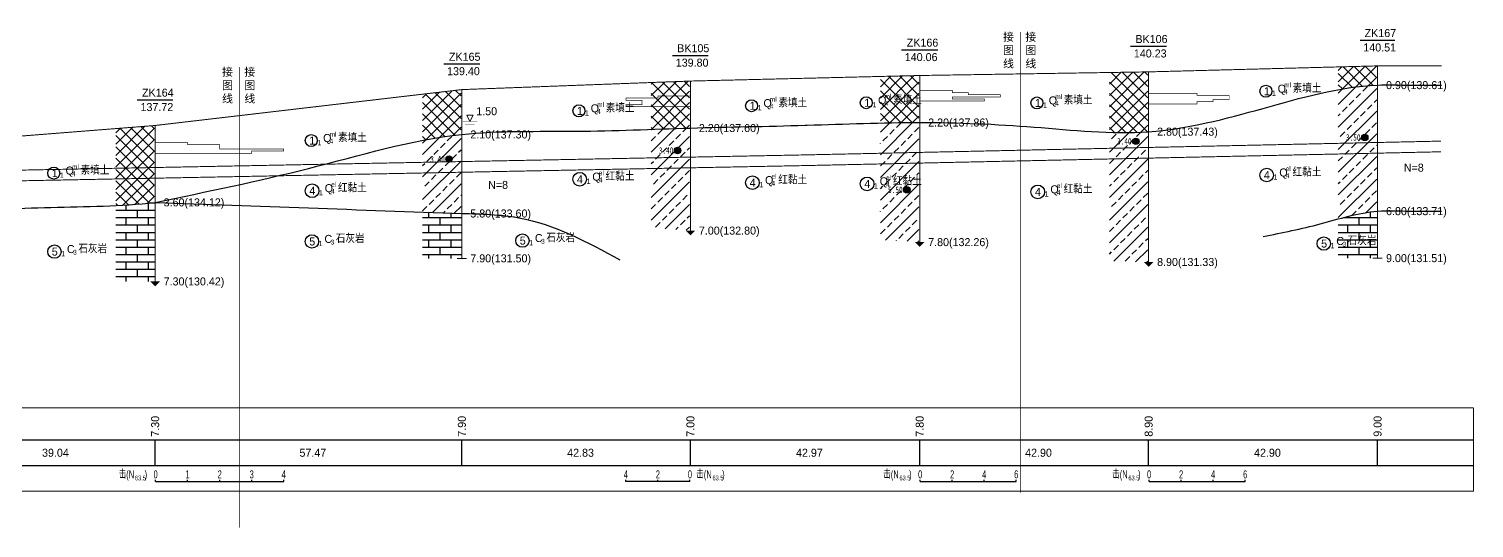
# Model space of a CAD drawing. Header units: inches. Extents: x -205 to 12199, y -11610 to -150.
# Drawn here: x 586.8 to 1038.1, y -5126.4 to -4970.6 of the extents above; entities that cross this region are included whole.
import ezdxf
from ezdxf.enums import TextEntityAlignment as Align

# ---------------------------------------------------------------- set-up
doc = ezdxf.new("R2010")
doc.units = ezdxf.units.IN
doc.header["$MEASUREMENT"] = 0
doc.linetypes.add('ACAD_ISO03W100', pattern=[30, 12, -18])
doc.linetypes.add('ACAD_ISO05W100', pattern=[34, 24, -3, 0.5, -3, 0.5, -3])
for name, color, linetype in [('GiCAD_PouMian', 7, 'Continuous'), ('GICAD_QUYANG', 7, 'Continuous'), ('地质-原位曲线', 7, 'Continuous'), ('地质-图框', 7, 'Continuous'), ('地质-地层符号', 3, 'Continuous'), ('地质-地层线', 7, 'Continuous'), ('地质-地面线', 7, 'Continuous'), ('地质-填充花纹', 4, 'Continuous'), ('地质-文字', 7, 'Continuous'), ('地质-标注栏', 7, 'Continuous'), ('地质-标贯', 7, 'Continuous'), ('地质-水位线', 5, 'Continuous'), ('地质-钻孔', 7, 'Continuous'), ('管底', 7, 'Continuous'), ('红线', 1, 'ACAD_ISO05W100')]:
    doc.layers.add(name, color=color, linetype=linetype)
doc.styles.add('LZ_PMT_LINE', font='', dxfattribs={"height": 2})
doc.styles.get("Standard").update_dxf_attribs({"font": ''})
doc.styles.add('地层编号', font='Comfont.shx', dxfattribs={"width": 0.7, "height": 2.5, "bigfont": 'Hztxt12a.shx'})
doc.styles.add('层底标注', font='Comfont.shx', dxfattribs={"width": 0.7, "height": 2.5, "bigfont": 'Hztxt12a.shx'})
doc.styles.add('岩土名称', font='Comfont.shx', dxfattribs={"width": 0.7, "height": 2.5, "bigfont": 'Hztxt12a.shx'})
doc.styles.add('时代', font='Comfont.shx', dxfattribs={"width": 0.7, "height": 2.5, "bigfont": 'Hztxt12a.shx'})
doc.styles.add('标注栏数据', font='Comfont.shx', dxfattribs={"width": 0.7, "height": 2.5, "bigfont": 'Hztxt12a.shx'})
doc.styles.add('标贯动探', font='Comfont.shx', dxfattribs={"width": 0.7, "height": 2.5, "bigfont": 'Hztxt12a.shx'})
doc.styles.add('钻孔标注', font='Comfont.shx', dxfattribs={"width": 0.7, "height": 2.5, "bigfont": 'Hztxt12a.shx'})
doc.styles.get('LZ_PMT_LINE').set_extended_font_data('SimSun')
doc.styles.get('Standard').set_extended_font_data('SimSun')
doc.linetypes.add('bzhjcx', pattern='A,0.001,[2,XX1.shx,S=1,R=0,X=1,Y=0],-2', length=2.001)
doc.linetypes.add('swx', pattern='A,7,-1.5,["●",LZ_PMT_LINE,S=0.05,R=0,X=0,Y=0],-1.5', length=10)
pattern_1 = [(0, (-16781.3006, -5176.7177), (0, 2.3), []), (90, (-16781.3006, -5176.7177), (-3.5, 2.3), [2.3, -2.3])]
pattern_2 = [(45, (-16781.3006, -5176.7177), (-1.76776695, 1.76776695), []), (135, (-16781.3006, -5176.7177), (-1.76776695, -1.76776695), [])]
pattern_3 = [(45, (-16781.3006, -5176.7177), (-3.5355339, 3.5355339), []), (45, (-16777.765, -5176.7177), (-3.5355339, 3.5355339), [2, -1])]
pattern_4 = [(45, (-16942.249, -5176.7177), (-3.5355339, 3.5355339), []), (45, (-16938.7135, -5176.7177), (-3.5355339, 3.5355339), [2, -1])]
pattern_5 = [(45, (-16942.249, -5176.7177), (-1.76776695, 1.76776695), []), (135, (-16942.249, -5176.7177), (-1.76776695, -1.76776695), [])]

# ---------------------------------------------------------------- blocks, each defined once
blk = doc.blocks.new('shuiweifhcj')
at = {"color": 7, "linetype": 'Continuous'}
blk.add_wipeout([(-2.46, -2.23), (2.54, -2.23), (2.54, 2.23), (-2.46, 2.23)], dxfattribs=at).dxf.layer = '地质-水位线'
at = {"color": 7}
for points, const_width in [([(-2.25, 0.02), (2.32, 0.02)], 0.075), ([(-1.5, -1), (1.5, -1)], 0.075), ([(-0.75, -2), (0.75, -2)], 0.05)]:
    blk.add_lwpolyline(points, dxfattribs=dict(at, const_width=const_width))
at = {"color": 7, "lineweight": 0}
blk.add_lwpolyline([(0.02, 0.02), (1.02, 2.02), (-0.98, 2.02), (0.02, 0.02)], dxfattribs=at)
blk = doc.blocks.new('gkqy_yuan.dwg不标')
at = {"layer": 'GiCAD_PouMian'}
h = blk.add_hatch(color=7, dxfattribs=at)
edge = h.paths.add_edge_path()
edge.add_arc((0, 0), 1, 0, 360)
at = {"layer": 'GICAD_QUYANG', "color": 7}
blk.add_circle((0, 0), 1, dxfattribs=at)

msp = doc.modelspace()

# ---------------------------------------------------------------- hatches: boundary and pattern name
at = {"layer": '地质-填充花纹', "linetype": 'Continuous'}
h = msp.add_hatch(dxfattribs=at)
h.set_pattern_fill('GKSTT', scale=0.5, style=0, pattern_type=2)
h.set_pattern_definition(pattern_5)
h.paths.add_polyline_path([(1007.74856, -4988.18894), (1001.45362, -4988.70544), (996.5083, -4989.43926), (995.74856, -4989.58734), (995.74856, -4982.48825), (1007.74856, -4982.17496)])
h = msp.add_hatch(dxfattribs=at)
h.set_pattern_fill('GKSTT', scale=0.5, style=0, pattern_type=2)
h.set_pattern_definition(pattern_2)
h.paths.add_polyline_path([(793.14268, -5001.5763), (787.69046, -5001.74913), (782.69334, -5001.91894), (781.14268, -5001.97166), (781.14268, -4987.35936), (793.14268, -4986.91105)])
h = msp.add_hatch(dxfattribs=at)
h.set_pattern_fill('GKSTT', scale=0.5, style=0, pattern_type=2)
h.set_pattern_definition(pattern_5)
h.paths.add_polyline_path([(864.75541, -4999.8366), (859.88388, -4999.86629), (854.88454, -4999.94621), (852.75541, -4999.99619), (852.75541, -4985.46491), (864.75541, -4985.17446)])
h = msp.add_hatch(dxfattribs=at)
h.set_pattern_fill('GKSTT', scale=0.5, style=0, pattern_type=2)
h.set_pattern_definition(pattern_5)
h.paths.add_polyline_path([(936.25086, -5002.71236), (930.6933, -5002.94805), (925.69361, -5002.93277), (924.25086, -5002.88123), (924.25086, -4984.22927), (936.25086, -4984.03905)])
h = msp.add_hatch(dxfattribs=at)
h.set_pattern_fill('GKSTT', scale=0.5, style=0, pattern_type=2)
h.set_pattern_definition(pattern_2)
h.paths.add_polyline_path([(721.76228, -5003.60179), (712.9802, -5004.77352), (709.76228, -5005.34389), (709.76228, -4991.00086), (721.76228, -4989.59767)])
h = msp.add_hatch(dxfattribs=at)
h.set_pattern_fill('GKFZNT', scale=0.5, style=0, pattern_type=2)
h.set_pattern_definition(pattern_4)
h.paths.add_polyline_path([(1007.74856, -5027.54387), (999.78483, -5028.88529), (995.74856, -5029.93966), (995.74856, -4989.58734), (996.5083, -4989.43926), (1001.45362, -4988.70544), (1007.74856, -4988.18894)])
h = msp.add_hatch(dxfattribs=at)
h.set_pattern_fill('GKSTT', scale=0.5, style=0, pattern_type=2)
h.set_pattern_definition(pattern_2)
h.paths.add_polyline_path([(625.98144, -5024.79095), (618.68135, -5025.44991), (613.98144, -5025.7298), (613.98144, -5001.73488), (625.98144, -5000.78811)])
h = msp.add_hatch(dxfattribs=at)
h.set_pattern_fill('GKFZNT', scale=0.5, style=0, pattern_type=2)
h.set_pattern_definition(pattern_4)
h.paths.add_polyline_path([(864.75541, -5037.15264), (859.04129, -5036.79217), (853.07358, -5036.49122), (852.75541, -5036.47724), (852.75541, -4999.99619), (854.88454, -4999.94621), (859.88388, -4999.86629), (864.75541, -4999.8366)])
h = msp.add_hatch(dxfattribs=at)
h.set_pattern_fill('GKFZNT', scale=0.5, style=0, pattern_type=2)
h.set_pattern_definition(pattern_3)
h.paths.add_polyline_path([(721.76228, -5028.22605), (714.09568, -5027.94856), (709.76228, -5027.79172), (709.76228, -5005.34389), (712.9802, -5004.77352), (721.76228, -5003.60179)])
h = msp.add_hatch(dxfattribs=at)
h.set_pattern_fill('GKFZNT', scale=0.5, style=0, pattern_type=2)
h.set_pattern_definition(pattern_3)
h.paths.add_polyline_path([(793.14268, -5033.55108), (787.44211, -5033.15671), (781.49422, -5032.70201), (781.14268, -5032.6744), (781.14268, -5001.97166), (782.69334, -5001.91894), (787.69046, -5001.74913), (793.14268, -5001.5763)])
h = msp.add_hatch(dxfattribs=at)
h.set_pattern_fill('GKFZNT', scale=0.5, style=0, pattern_type=2)
h.set_pattern_definition(pattern_4)
h.paths.add_polyline_path([(936.25086, -5043.36842), (929.30254, -5043.36842), (924.62806, -5042.97815), (924.25086, -5042.92648), (924.25086, -5002.88123), (925.69361, -5002.93277), (930.6933, -5002.94805), (936.25086, -5002.71236)])
h = msp.add_hatch(dxfattribs=at)
h.set_pattern_fill('GKSHY', scale=0.5, style=0, pattern_type=2)
h.set_pattern_definition(pattern_1)
h.paths.add_polyline_path([(625.98144, -5049.43505), (613.98144, -5049.43505), (613.98144, -5025.7298), (618.68135, -5025.44991), (625.98144, -5024.79095)])
h = msp.add_hatch(dxfattribs=at)
h.set_pattern_fill('GKSHY', scale=0.5, style=0, pattern_type=2)
h.set_pattern_definition(pattern_1)
h.paths.add_polyline_path([(714.09568, -5027.94856), (721.76228, -5028.22605), (721.76228, -5042.2351), (709.76228, -5042.2351), (709.76228, -5027.79172)])
h = msp.add_hatch(dxfattribs=at)
h.set_pattern_fill('GKSHY', scale=0.5, style=0, pattern_type=2)
h.set_pattern_definition([(0, (-16942.249, -5176.7177), (0, 2.3), []), (90, (-16942.249, -5176.7177), (-3.5, 2.3), [2.3, -2.3])])
h.paths.add_polyline_path([(1007.74856, -5042.16843), (995.74856, -5042.16843), (995.74856, -5029.93966), (999.78483, -5028.88529), (1007.74856, -5027.54387)])

# ---------------------------------------------------------------- linework, layer by layer
at = {"layer": '地质-原位曲线', "color": 7, "linetype": 'Continuous'}
for p, q in [((626.38105, -5111.90172), (626.38105, -5111.40172)), ((626.38105, -5111.90172), (666.38105, -5111.90172)), ((636.38105, -5111.90172), (636.38105, -5111.40172)), ((646.38105, -5111.90172), (646.38105, -5111.40172)), ((656.38105, -5111.90172), (656.38105, -5111.40172)), ((666.38105, -5111.90172), (666.38105, -5111.40172)), ((773.24238, -5111.90172), (773.24238, -5111.40172)), ((793.24238, -5111.90172), (773.24238, -5111.90172)), ((783.24238, -5111.90172), (783.24238, -5111.40172)), ((793.24238, -5111.90172), (793.24238, -5111.40172)), ((865.15524, -5111.90172), (865.15524, -5111.40172)), ((865.15524, -5111.90172), (895.15524, -5111.90172)), ((875.15524, -5111.90172), (875.15524, -5111.40172)), ((885.15524, -5111.90172), (885.15524, -5111.40172)), ((895.15524, -5111.90172), (895.15524, -5111.40172)), ((936.65134, -5111.90172), (936.65134, -5111.40172)), ((936.65134, -5111.90172), (966.65134, -5111.90172)), ((946.65134, -5111.90172), (946.65134, -5111.40172)), ((956.65134, -5111.90172), (956.65134, -5111.40172)), ((966.65134, -5111.90172), (966.65134, -5111.40172))]:
    msp.add_line(p, q, dxfattribs=at)
at = {"layer": '地质-原位曲线', "color": 7, "linetype": 'Continuous', "const_width": 0.2, "flags": 128}
for points in [[(793.24238, -4991.56838), (783.24238, -4991.56838), (783.24238, -4992.23504), (773.24238, -4992.23504), (773.24238, -4992.90171), (778.24238, -4992.90171), (778.24238, -4993.56838), (778.24238, -4993.56838), (778.24238, -4994.23504), (773.24238, -4994.23504), (773.24238, -4994.90171), (793.24238, -4994.90171)], [(865.15524, -4989.83507), (875.15524, -4989.83507), (875.15524, -4990.50174), (880.15524, -4990.50174), (880.15524, -4991.16842), (890.15524, -4991.16842), (890.15524, -4991.83507), (875.15524, -4991.83507), (875.15524, -4992.50174), (885.15524, -4992.50174), (885.15524, -4993.16842), (865.15524, -4993.16842)], [(936.65134, -4990.70176), (951.65134, -4990.70176), (951.65134, -4991.36843), (961.65134, -4991.36843), (961.65134, -4992.03509), (961.65134, -4992.03509), (961.65134, -4992.70176), (956.65134, -4992.70176), (956.65134, -4993.36843), (951.65134, -4993.36843), (951.65134, -4994.03509), (936.65134, -4994.03509)], [(626.38105, -5006.10172), (636.38105, -5006.10172), (636.38105, -5006.76839), (646.38105, -5006.76839), (646.38105, -5007.43505), (646.38105, -5007.43505), (646.38105, -5008.10172), (666.38105, -5008.10172), (666.38105, -5008.76839), (656.38105, -5008.76839), (656.38105, -5009.43505), (626.38105, -5009.43505)]]:
    msp.add_lwpolyline(points, dxfattribs=at)
at = {"layer": '地质-地层符号', "color": 7, "linetype": 'Continuous'}
for centre, major_axis in [((848.32545, -4993.66338), (0, 1.875)), ((901.62814, -4993.73508), (0, 1.875)), ((973.12471, -4990.06842), (0, 1.875)), ((758.57748, -4996.20174), (0, 1.875)), ((812.51909, -4994.59188), (0, 1.875)), ((674.99686, -5005.46841), (0, 1.875)), ((594.57459, -5015.63507), (0, 1.875)), ((973.37471, -5016.23508), (0, 2.125)), ((758.82748, -5017.53507), (0, 2.125)), ((812.76909, -5018.61545), (0, 2.125)), ((848.57545, -5018.98877), (0, 2.125)), ((675.24686, -5021.13507), (0, 2.125)), ((901.87814, -5021.49147), (0, 2.125)), ((675.20519, -5036.96841), (0, 2.08333)), ((740.94021, -5036.70174), (0, 2.08333)), ((991.20747, -5037.61843), (0, 2.08333)), ((594.78292, -5040.13507), (0, 2.08333))]:
    msp.add_ellipse(centre, major_axis=major_axis, ratio=1, dxfattribs=at)
at = {"layer": '地质-地层线', "color": 7, "lineweight": 25}
for points, knots in [([(829.89549, -5000.68147), (841.60381, -5000.33776), (865.24023, -4999.33018), (900.70531, -5000.85272), (936.9112, -5004.90517), (972.28122, -4995.62053), (999.12332, -4987.69345), (1018.00434, -4988.22489), (1024.66716, -4988.18725), (1027.99856, -4988.16843)], [618.269535026, 618.269535026, 618.269535026, 618.269535026, 653.390023428, 689.166475782, 724.942928137, 761.422849964, 797.902771792, 807.902771792, 817.902771792, 817.902771792, 817.902771792, 817.902771792]), ([(626.23144, -5024.76838), (642.39581, -5021.43826), (675.40458, -5014.63792), (717.22795, -5001.82515), (757.78067, -5003.01899), (793.40894, -5001.37532), (817.49076, -5001.04348), (829.66334, -5000.68824), (829.89549, -5000.68147)], [414.229127508, 414.229127508, 414.229127508, 414.229127508, 461.298424565, 510.347909359, 546.052116435, 581.75632351, 617.573173469, 618.269535026, 618.269535026, 618.269535026, 618.269535026])]:
    msp.add_open_spline(points, degree=3, knots=knots, dxfattribs=at)
at = {"layer": '地质-地层线', "color": 7, "linetype": 'bzhjcx', "lineweight": 25}
msp.add_open_spline([(489.89549, -5035.61484), (491.90877, -5035.50734), (504.83307, -5034.70467), (528.54587, -5031.52168), (561.04998, -5027.4411), (593.66992, -5026.17283), (615.47878, -5025.97846), (626.23144, -5024.76838)], degree=3, knots=[275.410363742, 275.410363742, 275.410363742, 275.410363742, 281.462337571, 314.286083391, 347.109829211, 379.679384491, 412.248939771, 412.248939771, 412.248939771, 412.248939771], dxfattribs=at)
for points in [[(626.23144, -5024.76838), (674.12186, -5026.50174), (722.01228, -5028.2351)], [(972.25071, -5035.43487), (990.12464, -5031.46832), (1007.99856, -5027.50176), (1017.99856, -5027.50176), (1027.99856, -5027.50176)], [(722.01228, -5028.2351), (739.85688, -5029.56838), (771.37449, -5042.64674)]]:
    msp.add_spline(points, degree=3, dxfattribs=at)
at = {"layer": '地质-地面线', "color": 7, "linetype": 'Continuous', "const_width": 0.3}
for points in [[(829.89549, -4986.0182), (865.00541, -4985.16841), (936.50086, -4984.03509), (1007.99856, -4982.16843), (1027.99856, -4982.16843)], [(489.89549, -5014.28331), (495.93112, -5013.90173), (561.16773, -5005.90175), (626.23144, -5000.76838), (722.01228, -4989.56843), (793.39268, -4986.90171), (829.89549, -4986.0182)]]:
    msp.add_lwpolyline(points, dxfattribs=at)
at = {"layer": '地质-标注栏', "color": 7, "linetype": 'Continuous', "const_width": 0.3}
for points in [[(449.89472, -5088.90172), (839.89472, -5088.90172)], [(789.89548, -5088.90172), (1037.99855, -5088.90172)], [(1037.99855, -5088.90172), (1037.99855, -5114.90172)], [(449.89472, -5114.90172), (839.89472, -5114.90172)], [(789.89548, -5114.90172), (1037.99855, -5114.90172)]]:
    msp.add_lwpolyline(points, dxfattribs=at)
at = {"layer": '地质-标注栏', "color": 7, "linetype": 'Continuous'}
for points in [[(449.89472, -5098.90172), (839.89472, -5098.90172)], [(626.23144, -5106.90172), (626.23144, -5098.90172)], [(626.23144, -5106.90172), (626.23144, -5098.90172)], [(722.01228, -5106.90172), (722.01228, -5098.90172)], [(722.01228, -5106.90172), (722.01228, -5098.90172)], [(789.89548, -5098.90172), (1037.99855, -5098.90172)], [(793.39268, -5106.90172), (793.39268, -5098.90172)], [(793.39268, -5106.90172), (793.39268, -5098.90172)], [(865.00541, -5106.90172), (865.00541, -5098.90172)], [(865.00541, -5106.90172), (865.00541, -5098.90172)], [(936.50086, -5106.90172), (936.50086, -5098.90172)], [(936.50086, -5106.90172), (936.50086, -5098.90172)], [(1007.99856, -5106.90172), (1007.99856, -5098.90172)], [(449.89472, -5106.90172), (839.89472, -5106.90172)], [(789.89548, -5106.90172), (1037.99855, -5106.90172)]]:
    msp.add_lwpolyline(points, dxfattribs=at)
at = {"layer": '地质-钻孔', "color": 7, "linetype": 'Continuous'}
for p, q in [((859.35055, -4977.16842), (870.6611, -4977.16842)), ((930.88766, -4976.03509), (942.11423, -4976.03509)), ((1002.55173, -4974.16843), (1013.4443, -4974.16843)), ((716.39863, -4981.56844), (727.62519, -4981.56844)), ((787.8205, -4978.90171), (798.96503, -4978.90171)), ((620.66035, -4992.76839), (631.80292, -4992.76839))]:
    msp.add_line(p, q, dxfattribs=at)
at = {"layer": '地质-钻孔', "color": 7, "const_width": 0.3, "flags": 128}
for points in [[(1007.99856, -4982.16843), (1007.99856, -5042.16843)], [(793.39268, -4986.90171), (793.39268, -5033.56837)], [(865.00541, -4985.16841), (865.00541, -5037.16841)], [(936.50086, -4984.03509), (936.50086, -5043.36842)], [(626.23144, -5000.76838), (626.23144, -5049.43505)]]:
    msp.add_lwpolyline(points, dxfattribs=at)
at = {"layer": '地质-钻孔', "color": 7, "linetype": 'Continuous', "const_width": 0.3, "flags": 128}
for points in [[(720.51228, -5042.2351), (723.51228, -5042.2351)], [(1006.49856, -5042.16843), (1009.49856, -5042.16843)]]:
    msp.add_lwpolyline(points, dxfattribs=at)
at = {"layer": '地质-钻孔', "color": 7, "linetype": 'Continuous'}
for points in [[(791.89268, -5033.56837), (794.89268, -5033.56837), (793.39268, -5035.06837)], [(863.50541, -5037.16841), (866.50541, -5037.16841), (865.00541, -5038.66841)], [(935.00086, -5043.36842), (938.00086, -5043.36842), (936.50086, -5044.86842)], [(624.73144, -5049.43505), (627.73144, -5049.43505), (626.23144, -5050.93505)]]:
    msp.add_solid(points, dxfattribs=at)
at = {"layer": '管底', "linetype": 'swx', "const_width": 0.3}
for points in [[(489.77594, -5016.53263), (829.30478, -5009.94566)], [(829.29725, -5009.94582), (1027.7723, -5005.6459)], [(829.36937, -5013.27503), (1027.84443, -5008.97512)], [(489.84053, -5019.86201), (829.36937, -5013.27503), (829.36937, -5013.27503)]]:
    msp.add_lwpolyline(points, dxfattribs=at)
at = {"layer": '红线', "linetype": 'ACAD_ISO03W100', "ltscale": 0.4, "const_width": 0.2}
for points in [[(896.55756, -4971.59636), (896.55756, -5115.38727)], [(652.64145, -4982.52202), (652.64145, -5126.31293)]]:
    msp.add_lwpolyline(points, dxfattribs=at)

# ---------------------------------------------------------------- block references
at = {"layer": '地质-图框', "color": 7, "linetype": 'Continuous'}
for p in [(932.50086, -5005.70175), (1003.99856, -5004.50176), (789.39268, -5008.56837), (718.01228, -5011.2351), (861.00541, -5020.83508)]:
    msp.add_blockref('gkqy_yuan.dwg不标', p, dxfattribs=at)

# ---------------------------------------------------------------- texts
at = {"layer": '地质-原位曲线', "color": 7, "linetype": 'Continuous', "style": '标注栏数据', "width": 0.7}
for s, height, p in [('击', 2.5, (614.86022, -5110.90172)), ('(N', 2.5, (617.21022, -5110.90172)), (')', 2.5, (622.93355, -5110.90172)), ('击', 2.5, (795.24238, -5110.90172)), ('(N', 2.5, (797.59238, -5110.90172)), (')', 2.5, (803.31571, -5110.90172)), ('击', 2.5, (853.63441, -5110.90172)), ('(N', 2.5, (855.98441, -5110.90172)), (')', 2.5, (861.70774, -5110.90172)), ('击', 2.5, (925.1305, -5110.90172)), ('(N', 2.5, (927.4805, -5110.90172)), (')', 2.5, (933.20384, -5110.90172)), ('63.5', 1.5, (619.91855, -5111.52672)), ('63.5', 1.5, (800.30071, -5111.52672)), ('63.5', 1.5, (858.69274, -5111.52672)), ('63.5', 1.5, (930.18884, -5111.52672))]:
    msp.add_text(s, height=height, dxfattribs=at).set_placement(p)
for s, p in [('0', (626.38105, -5110.90172)), ('1', (636.38105, -5110.90172)), ('2', (646.38105, -5110.90172)), ('3', (656.38105, -5110.90172)), ('4', (666.38105, -5110.90172)), ('4', (773.24238, -5110.90172)), ('2', (783.24238, -5110.90172)), ('0', (793.24238, -5110.90172)), ('0', (865.15524, -5110.90172)), ('2', (875.15524, -5110.90172)), ('4', (885.15524, -5110.90172)), ('6', (895.15524, -5110.90172)), ('0', (936.65134, -5110.90172)), ('2', (946.65134, -5110.90172)), ('4', (956.65134, -5110.90172)), ('6', (966.65134, -5110.90172))]:
    msp.add_text(s, height=2.5, dxfattribs=at).set_placement(p, align=Align.CENTER)
at = {"layer": '地质-图框', "color": 7, "linetype": 'Continuous', "width": 0.7}
for s, p in [('3.40', (926.62627, -5006.70175)), ('3.50', (998.12397, -5005.50176)), ('3.40', (783.51809, -5009.56837)), ('3.40', (712.13769, -5012.2351)), ('5.50', (855.13081, -5021.83508))]:
    msp.add_text(s, height=2, dxfattribs=at).set_placement(p)
at = {"layer": '地质-地层符号', "color": 7, "linetype": 'Continuous', "style": '时代', "width": 0.8}
for s, p in [('ml', (978.84555, -4988.85176)), ('ml', (818.23992, -4993.37521)), ('ml', (854.04628, -4992.44671)), ('ml', (907.34897, -4992.51841)), ('4', (978.84555, -4991.01842)), ('4', (764.29831, -4997.15174)), ('ml', (764.29831, -4994.98507)), ('4', (818.23992, -4995.54188)), ('4', (854.04628, -4994.61338)), ('4', (907.34897, -4994.68508)), ('4', (680.71769, -5006.41841)), ('ml', (680.71769, -5004.25174)), ('ml', (600.29542, -5014.4184)), ('el', (979.34555, -5015.01842)), ('4', (600.29542, -5016.58507)), ('el', (681.21769, -5019.91841)), ('4', (764.79831, -5018.48507)), ('el', (764.79831, -5016.3184)), ('4', (818.73992, -5019.56545)), ('el', (818.73992, -5017.39879)), ('4', (854.54628, -5019.93877)), ('el', (854.54628, -5017.7721)), ('el', (907.84897, -5020.2748)), ('4', (979.34555, -5017.18508)), ('4', (681.21769, -5022.08507)), ('4', (907.84897, -5022.44147)), ('3', (681.05103, -5037.91841)), ('3', (746.78605, -5037.65174)), ('3', (600.62875, -5041.08507)), ('3', (997.05331, -5038.56843))]:
    msp.add_text(s, height=1.5, dxfattribs=at).set_placement(p)
at = {"layer": '地质-地层符号', "color": 7, "linetype": 'Continuous'}
for s, height, style, p in [('Q', 2.5, '时代', (852.01295, -4994.11338)), ('素填土', 2.5, '岩土名称', (856.67962, -4994.11338)), ('Q', 2.5, '时代', (905.31564, -4994.18508)), ('素填土', 2.5, '岩土名称', (909.9823, -4994.18508)), ('1', 2.5, '地层编号', (972.49971, -4991.31842)), ('1', 1.625, '地层编号', (974.99971, -4991.51842)), ('Q', 2.5, '时代', (976.81221, -4990.51842)), ('素填土', 2.5, '岩土名称', (981.47888, -4990.51842)), ('1', 2.5, '地层编号', (757.95248, -4997.45174)), ('1', 1.625, '地层编号', (760.45248, -4997.65174)), ('Q', 2.5, '时代', (762.26498, -4996.65174)), ('素填土', 2.5, '岩土名称', (766.93165, -4996.65174)), ('1', 2.5, '地层编号', (811.89409, -4995.84188)), ('1', 1.625, '地层编号', (814.39409, -4996.04188)), ('Q', 2.5, '时代', (816.20659, -4995.04188)), ('素填土', 2.5, '岩土名称', (820.87325, -4995.04188)), ('1', 2.5, '地层编号', (847.70045, -4994.91338)), ('1', 1.625, '地层编号', (850.20045, -4995.11338)), ('1', 2.5, '地层编号', (901.00314, -4994.98508)), ('1', 1.625, '地层编号', (903.50314, -4995.18508)), ('1', 2.5, '地层编号', (674.37186, -5006.71841)), ('1', 1.625, '地层编号', (676.87186, -5006.91841)), ('Q', 2.5, '时代', (678.68436, -5005.91841)), ('素填土', 2.5, '岩土名称', (683.35103, -5005.91841)), ('1', 2.5, '地层编号', (593.94959, -5016.88507)), ('Q', 2.5, '时代', (598.26209, -5016.08507)), ('素填土', 2.5, '岩土名称', (602.92875, -5016.08507)), ('Q', 2.5, '时代', (977.31221, -5016.68508)), ('红黏土', 2.5, '岩土名称', (981.43721, -5016.68508)), ('1', 1.625, '地层编号', (596.44959, -5017.08507)), ('红黏土', 2.5, '岩土名称', (683.30936, -5021.58507)), ('4', 2.5, '地层编号', (757.95248, -5018.78507)), ('1', 1.625, '地层编号', (760.95248, -5018.98507)), ('Q', 2.5, '时代', (762.76498, -5017.98507)), ('红黏土', 2.5, '岩土名称', (766.88998, -5017.98507)), ('4', 2.5, '地层编号', (811.89409, -5019.86545)), ('1', 1.625, '地层编号', (814.89409, -5020.06545)), ('Q', 2.5, '时代', (816.70659, -5019.06545)), ('红黏土', 2.5, '岩土名称', (820.83159, -5019.06545)), ('4', 2.5, '地层编号', (847.70045, -5020.23877)), ('1', 1.625, '地层编号', (850.70045, -5020.43877)), ('Q', 2.5, '时代', (852.51295, -5019.43877)), ('红黏土', 2.5, '岩土名称', (856.63795, -5019.43877)), ('4', 2.5, '地层编号', (972.49971, -5017.48508)), ('1', 1.625, '地层编号', (975.49971, -5017.68508)), ('4', 2.5, '地层编号', (674.37186, -5022.38507)), ('1', 1.625, '地层编号', (677.37186, -5022.58507)), ('Q', 2.5, '时代', (679.18436, -5021.58507)), ('4', 2.5, '地层编号', (901.00314, -5022.74147)), ('1', 1.625, '地层编号', (904.00314, -5022.94147)), ('Q', 2.5, '时代', (905.81564, -5021.94147)), ('红黏土', 2.5, '岩土名称', (909.94064, -5021.94147)), ('5', 2.5, '地层编号', (674.37186, -5038.21841)), ('1', 1.625, '地层编号', (677.28853, -5038.41841)), ('C', 2.5, '时代', (679.10103, -5037.41841)), ('石灰岩', 2.5, '岩土名称', (682.64269, -5037.41841)), ('5', 2.5, '地层编号', (740.10688, -5037.95174)), ('1', 1.625, '地层编号', (743.02355, -5038.15174)), ('C', 2.5, '时代', (744.83605, -5037.15174)), ('石灰岩', 2.5, '岩土名称', (748.37771, -5037.15174)), ('5', 2.5, '地层编号', (990.37414, -5038.86843)), ('C', 2.5, '时代', (995.10331, -5038.06843)), ('石灰岩', 2.5, '岩土名称', (998.64497, -5038.06843)), ('5', 2.5, '地层编号', (593.94959, -5041.38507)), ('1', 1.625, '地层编号', (596.86625, -5041.58507)), ('C', 2.5, '时代', (598.67875, -5040.58507)), ('石灰岩', 2.5, '岩土名称', (602.22042, -5040.58507)), ('1', 1.625, '地层编号', (993.29081, -5039.06843))]:
    msp.add_text(s, height=height, dxfattribs=dict(at, style=style)).set_placement(p)
at = {"layer": '地质-文字', "color": 7, "linetype": 'Continuous', "style": '层底标注'}
for s, p in [('0.90(139.61)', (1010.64856, -4989.41843)), ('2.20(137.60)', (796.04268, -5002.81837)), ('2.20(137.86)', (867.65541, -5001.08508)), ('2.80(137.43)', (939.15086, -5003.95175)), ('3.60(134.12)', (628.88144, -5026.01838)), ('5.80(133.60)', (724.66228, -5029.4851)), ('6.80(133.71)', (1010.64856, -5028.75176)), ('7.00(132.80)', (796.04268, -5034.81837)), ('7.80(132.26)', (867.65541, -5038.41841)), ('7.90(131.50)', (724.66228, -5043.4851)), ('9.00(131.51)', (1010.64856, -5043.41843)), ('8.90(131.33)', (939.15086, -5044.61842)), ('7.30(130.42)', (628.88144, -5050.68505))]:
    msp.add_text(s, height=2.5, dxfattribs=at).set_placement(p)
at = {"layer": '地质-标注栏', "color": 7, "linetype": 'Continuous', "style": '标注栏数据'}
for s, p in [('7.30', (627.48144, -5097.90172)), ('7.90', (723.26228, -5097.90172)), ('7.00', (794.64268, -5097.90172)), ('7.80', (866.25541, -5097.90172)), ('8.90', (937.75086, -5097.90172)), ('9.00', (1009.24856, -5097.90172))]:
    msp.add_text(s, height=2.5, rotation=90.0000025, dxfattribs=at).set_placement(p)
for s, p in [('39.04', (590.90792, -5104.15172)), ('57.47', (671.30103, -5104.15172)), ('42.83', (754.91081, -5104.15172)), ('42.97', (826.37821, -5104.15172)), ('42.90', (897.9323, -5104.15172)), ('42.90', (969.42888, -5104.15172))]:
    msp.add_text(s, height=2.5, dxfattribs=at).set_placement(p)
at = {"layer": '地质-标贯', "color": 7, "linetype": 'Continuous', "style": '标贯动探'}
for p in [(1016.19856, -5015.16843), (730.21228, -5020.56843)]:
    msp.add_text('N=8', height=2.5, dxfattribs=at).set_placement(p)
at = {"layer": '地质-钻孔', "color": 7, "linetype": 'Continuous', "style": '钻孔标注'}
for s, p in [('ZK166', (860.96374, -4976.16841)), ('BK106', (932.37586, -4975.03509)), ('ZK167', (1003.9569, -4973.16843)), ('ZK165', (717.97061, -4980.56843)), ('BK105', (789.26768, -4977.90171)), ('140.06', (860.35064, -4980.66841)), ('140.23', (931.88777, -4979.53509)), ('140.51', (1003.55214, -4977.66843)), ('139.40', (717.39919, -4985.06843)), ('139.40', (717.39919, -4985.06843)), ('139.80', (788.82125, -4982.40171)), ('ZK164', (622.1481, -4991.76838)), ('137.72', (621.66001, -4996.26838))]:
    msp.add_text(s, height=2.5, dxfattribs=at).set_placement(p)
at = {"layer": '红线', "char_height": 2.5, "attachment_point": 1}
for insert in [(891.03811, -4971.87337), (898.00344, -4971.87337), (647.12201, -4982.79903), (654.08733, -4982.79903)]:
    msp.add_mtext_dynamic_manual_height_columns('接图线', width=3.594619, gutter_width=12.5, heights=[0], dxfattribs=dict(at, insert=insert))

# ---------------------------------------------------------------- next in the draw order: block references
at = {"layer": '地质-水位线', "color": 7, "linetype": 'Continuous'}
msp.add_blockref('shuiweifhcj', (724.51228, -4999.56843), dxfattribs=at)

# ---------------------------------------------------------------- next in the draw order: linework, layer by layer
at = {"layer": '地质-钻孔', "color": 7, "const_width": 0.3, "flags": 128}
msp.add_lwpolyline([(722.01228, -4989.56843), (722.01228, -5042.2351)], dxfattribs=at)

# ---------------------------------------------------------------- next in the draw order: texts
at = {"layer": '地质-文字', "color": 7, "linetype": 'Continuous', "style": '层底标注'}
msp.add_text('2.10(137.30)', height=2.5, dxfattribs=at).set_placement((724.66228, -5004.81843))
at = {"layer": '地质-水位线', "color": 7, "linetype": 'Continuous', "style": '标贯动探'}
msp.add_text('1.50', height=2.5, dxfattribs=at).set_placement((726.51228, -4997.56843))

doc.saveas('drawing.dxf')
